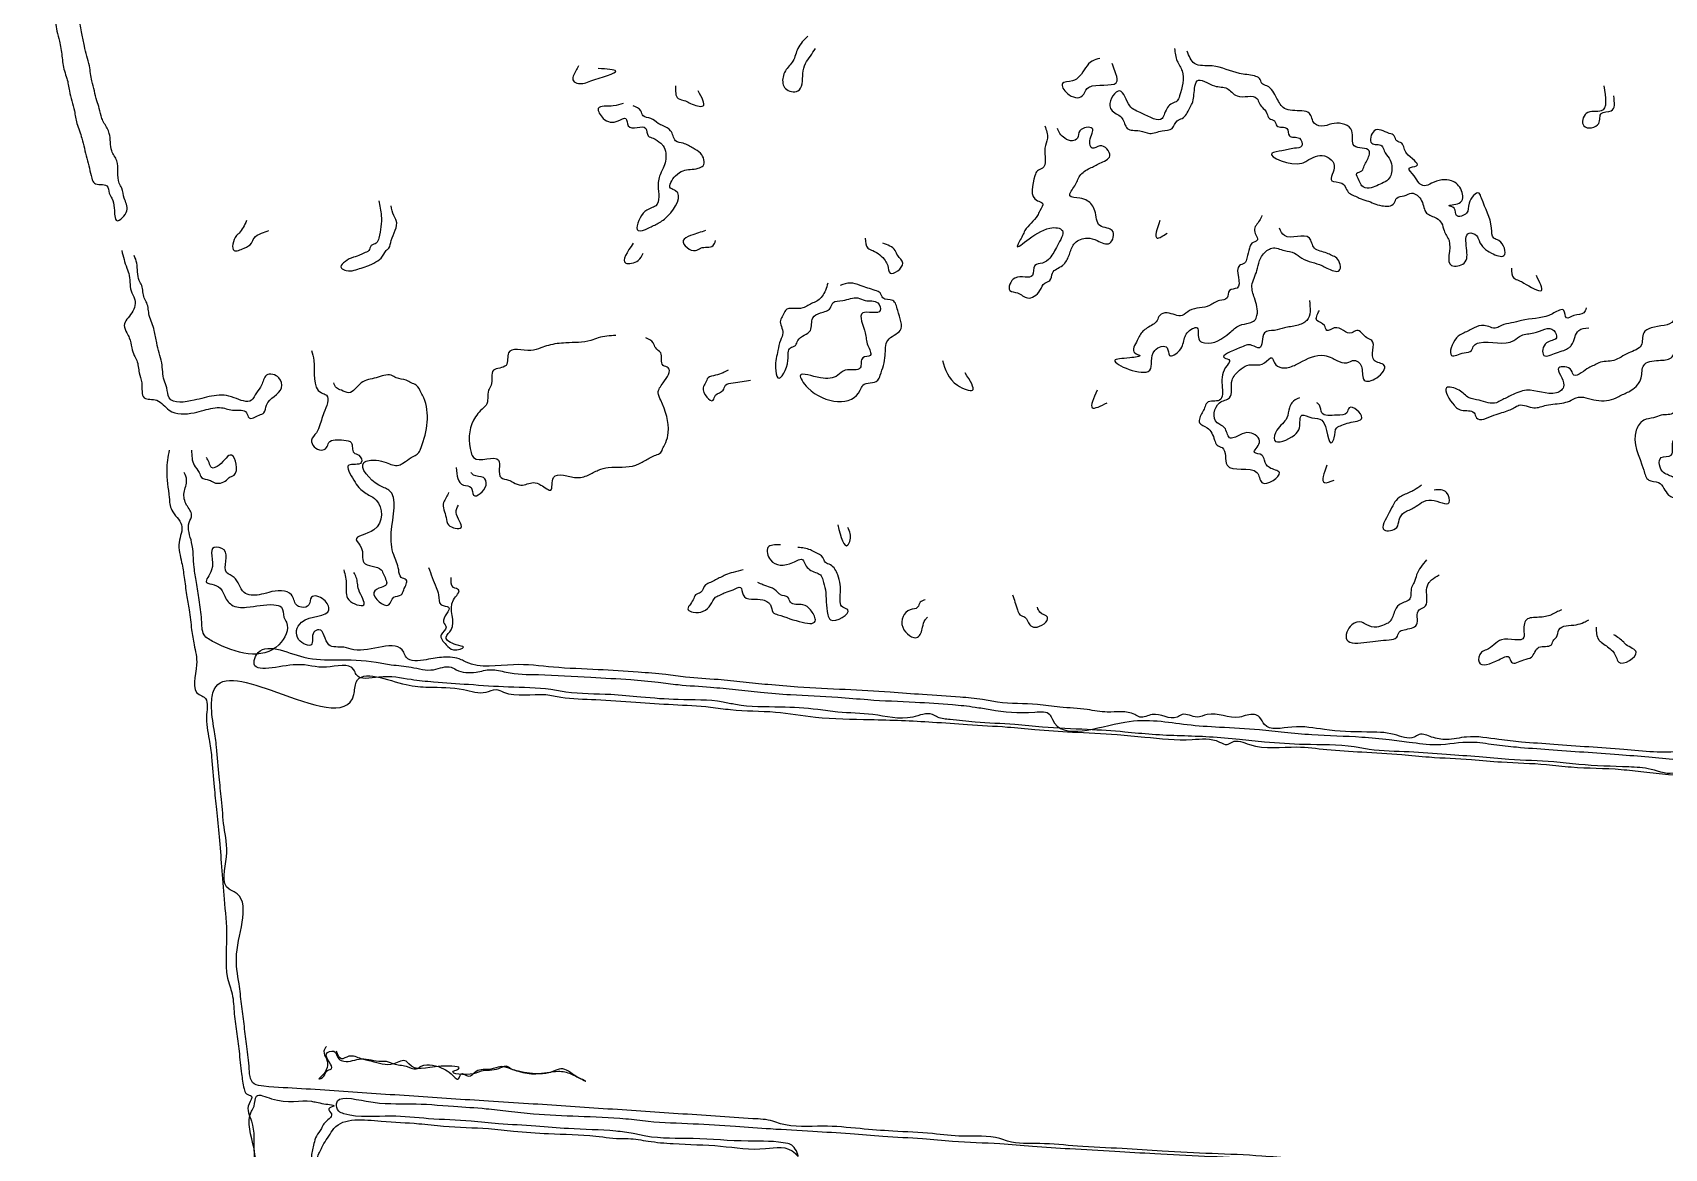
# Model space of a CAD drawing. Header units: metres. Extents: x 0 to 100, y 0 to 141.
# Drawn here: x 64.78 to 81.13, y 49.88 to 61.06 of the extents above; entities that cross this region are included whole.
import ezdxf

# ---------------------------------------------------------------- set-up
doc = ezdxf.new("R2010")
doc.units = ezdxf.units.M

msp = doc.modelspace()

# ---------------------------------------------------------------- linework, layer by layer
for points in [[(65.075, 65.8), (65.1, 65.55), (65.125, 65.5), (65.1, 65.3), (65.075, 65.175), (65.05, 64.925), (65.025, 64.7), (65, 64.35), (64.975, 63.975), (64.95, 63.7), (64.85, 63.675), (64.825, 63.6), (64.85, 62.575), (64.875, 62.2), (64.9, 62), (64.925, 61.8), (64.95, 61.55), (64.975, 61.425), (65, 61.25), (65.025, 61.075), (65.05, 60.975), (65.075, 60.825), (65.1, 60.675), (65.125, 60.6), (65.15, 60.475), (65.175, 60.375), (65.2, 60.275), (65.225, 60.15), (65.25, 60.075), (65.275, 60), (65.3, 59.9), (65.325, 59.8), (65.35, 59.7), (65.375, 59.6), (65.4, 59.55), (65.525, 59.525), (65.55, 59.45), (65.575, 59.4), (65.6, 59.3), (65.625, 59.175), (65.725, 59.275), (65.7, 59.4), (65.675, 59.5), (65.65, 59.55), (65.625, 59.775), (65.575, 59.875), (65.55, 60.05), (65.5, 60.15), (65.475, 60.2), (65.45, 60.3), (65.425, 60.375), (65.4, 60.475), (65.375, 60.575), (65.35, 60.725), (65.325, 60.825), (65.3, 60.925), (65.275, 61.05), (65.25, 61.2), (65.225, 61.35), (65.2, 61.525), (65.175, 61.675), (65.15, 61.875), (65.125, 62.075), (65.1, 62.325), (65.075, 62.6), (65.05, 63.85), (65.075, 64.225), (65.1, 64.575), (65.125, 64.8), (65.15, 65), (65.225, 65.025), (65.275, 64.95), (65.325, 64.875), (65.45, 64.85), (65.425, 64.975), (65.4, 65.025), (65.375, 65.075), (65.35, 65.125), (65.375, 65.4), (65.4, 65.525), (65.35, 65.725)], [(72.55, 61.025), (72.45, 60.9), (72.4, 60.775), (72.325, 60.675), (72.3, 60.55), (72.325, 60.5), (72.45, 60.475), (72.5, 60.65), (72.525, 60.75), (72.575, 60.825), (72.625, 60.9)], [(76.225, 60.9), (76.25, 60.775), (76.3, 60.675), (76.275, 60.425), (76.25, 60.375), (76.2, 60.35), (76.125, 60.25), (76.1, 60.2), (75.9, 60.25), (75.775, 60.325), (75.675, 60.475), (75.575, 60.325), (75.6, 60.275), (75.7, 60.2), (75.75, 60.1), (75.875, 60.075), (75.975, 60.05), (76.1, 60.075), (76.2, 60.1), (76.25, 60.175), (76.3, 60.2), (76.375, 60.3), (76.4, 60.35), (76.425, 60.5), (76.45, 60.575), (76.625, 60.525), (76.75, 60.5), (76.85, 60.425), (77.05, 60.4), (77.075, 60.35), (77.15, 60.25), (77.175, 60.2), (77.225, 60.175), (77.25, 60.125), (77.35, 60.1), (77.375, 60.025), (77.475, 60), (77.5, 59.925), (77.425, 59.9), (77.3, 59.875), (77.2, 59.85), (77.5, 59.75), (77.55, 59.775), (77.725, 59.825), (77.775, 59.8), (77.825, 59.725), (77.8, 59.575), (77.9, 59.55), (77.975, 59.45), (78.025, 59.425), (78.075, 59.4), (78.15, 59.375), (78.3, 59.325), (78.425, 59.35), (78.45, 59.4), (78.525, 59.425), (78.6, 59.45), (78.7, 59.375), (78.75, 59.25), (78.85, 59.2), (78.9, 59.15), (78.925, 59.075), (78.95, 59.025), (78.975, 58.975), (79, 58.725), (79.125, 58.75), (79.15, 58.9), (79.175, 59.05), (79.25, 59.025), (79.275, 58.975), (79.325, 58.9), (79.4, 58.85), (79.525, 58.825), (79.475, 58.975), (79.425, 59), (79.4, 59.1), (79.3, 59.4), (79.275, 59.45), (79.175, 59.35), (79.15, 59.25), (79.05, 59.225), (79.025, 59.3), (78.975, 59.325), (79.075, 59.35), (79.1, 59.475), (79, 59.575), (78.8, 59.55), (78.725, 59.525), (78.675, 59.55), (78.625, 59.625), (78.575, 59.7), (78.65, 59.725), (78.55, 59.85), (78.525, 59.9), (78.5, 59.95), (78.45, 59.975), (78.425, 60.025), (78.375, 60.05), (78.225, 60.075), (78.2, 59.95), (78.3, 59.925), (78.325, 59.875), (78.375, 59.8), (78.4, 59.725), (78.375, 59.6), (78.25, 59.525), (78.175, 59.5), (78.1, 59.525), (78.075, 59.575), (78.05, 59.65), (78.1, 59.675), (78.125, 59.725), (78.15, 59.775), (78.175, 59.875), (78.025, 59.925), (78, 60.075), (77.825, 60.15), (77.725, 60.125), (77.625, 60.15), (77.575, 60.25), (77.5, 60.275), (77.325, 60.3), (77.25, 60.4), (77.15, 60.525), (77.1, 60.55), (77.075, 60.6), (77.025, 60.625), (76.875, 60.65), (76.6, 60.725), (76.425, 60.75), (76.35, 60.875)], [(70.25, 60.725), (70.225, 60.675), (70.2, 60.575), (70.25, 60.55), (70.375, 60.575), (70.625, 60.675), (70.45, 60.7)], [(75.475, 60.8), (75.4, 60.775), (75.275, 60.625), (75.2, 60.575), (75.1, 60.55), (75.15, 60.45), (75.3, 60.425), (75.35, 60.5), (75.4, 60.525), (75.65, 60.575), (75.625, 60.675), (75.6, 60.75)], [(71.225, 60.525), (71.25, 60.4), (71.325, 60.375), (71.375, 60.35), (71.5, 60.325), (71.45, 60.475)], [(80.525, 60.525), (80.5, 60.275), (80.35, 60.25), (80.325, 60.125), (80.475, 60.15), (80.5, 60.25), (80.6, 60.275), (80.625, 60.425)], [(70.7, 60.35), (70.6, 60.325), (70.45, 60.3), (70.5, 60.2), (70.65, 60.175), (70.725, 60.2), (70.75, 60.125), (70.925, 60.1), (70.95, 60.025), (71, 60), (71.075, 59.95), (71.1, 59.925), (71.125, 59.85), (71.1, 59.7), (71.075, 59.65), (71.05, 59.525), (71.025, 59.325), (70.975, 59.3), (70.9, 59.25), (70.85, 59.075), (70.95, 59.1), (71.05, 59.15), (71.15, 59.225), (71.225, 59.475), (71.175, 59.5), (71.225, 59.625), (71.3, 59.675), (71.45, 59.7), (71.5, 59.725), (71.475, 59.85), (71.4, 59.9), (71.3, 59.95), (71.225, 59.975), (71.2, 60.025), (71.175, 60.075), (71.1, 60.125), (71.05, 60.15), (70.975, 60.2), (70.9, 60.225), (70.875, 60.275), (70.8, 60.325)], [(74.925, 60.125), (74.95, 60), (74.925, 59.9), (74.9, 59.7), (74.85, 59.675), (74.825, 59.625), (74.85, 59.375), (74.9, 59.35), (74.875, 59.275), (74.85, 59.225), (74.725, 59.075), (74.7, 59.025), (74.65, 58.925), (74.975, 59.1), (75.1, 59.075), (75.05, 58.925), (74.975, 58.8), (74.9, 58.75), (74.825, 58.725), (74.8, 58.625), (74.625, 58.6), (74.575, 58.475), (74.65, 58.45), (74.75, 58.4), (74.875, 58.475), (74.925, 58.55), (74.975, 58.575), (75, 58.65), (75.1, 58.725), (75.125, 58.75), (75.175, 58.85), (75.225, 58.95), (75.35, 59), (75.45, 58.975), (75.575, 58.95), (75.6, 59.075), (75.55, 59.1), (75.475, 59.125), (75.425, 59.275), (75.35, 59.375), (75.275, 59.4), (75.175, 59.425), (75.225, 59.525), (75.25, 59.575), (75.275, 59.625), (75.375, 59.7), (75.425, 59.725), (75.475, 59.75), (75.575, 59.825), (75.475, 59.925), (75.4, 59.9), (75.375, 59.975), (75.4, 60.1), (75.275, 60.075), (75.25, 60), (75.2, 59.975), (75.125, 60), (75.075, 60.05), (75.05, 60.1)], [(68.25, 59.375), (68.275, 59.225), (68.25, 59), (68.225, 58.95), (68.175, 58.925), (68.15, 58.875), (68.1, 58.85), (68.05, 58.825), (67.975, 58.8), (67.875, 58.7), (67.925, 58.675), (68.075, 58.7), (68.15, 58.725), (68.2, 58.75), (68.275, 58.8), (68.325, 58.875), (68.35, 58.9), (68.375, 58.975), (68.425, 59.175), (68.4, 59.225), (68.375, 59.325)], [(77.1, 59.225), (77.075, 59.175), (77.025, 59.075), (77.05, 58.975), (77, 58.95), (76.975, 58.9), (76.95, 58.8), (76.925, 58.75), (76.875, 58.725), (76.85, 58.5), (76.775, 58.475), (76.75, 58.4), (76.675, 58.375), (76.575, 58.325), (76.475, 58.3), (76.375, 58.275), (76.3, 58.225), (76.15, 58.25), (76.075, 58.225), (76.05, 58.175), (75.95, 58.1), (75.875, 58.025), (75.85, 57.975), (75.825, 57.85), (75.875, 57.825), (75.775, 57.8), (75.625, 57.775), (75.975, 57.675), (76.025, 57.875), (76.15, 57.9), (76.175, 57.825), (76.275, 57.875), (76.325, 58), (76.35, 58.05), (76.45, 58.1), (76.475, 57.975), (76.525, 57.95), (76.775, 58.05), (76.875, 58.125), (76.975, 58.15), (77.025, 58.175), (77.05, 58.225), (77.025, 58.4), (77, 58.525), (77.05, 58.675), (77.075, 58.775), (77.15, 58.875), (77.2, 58.9), (77.325, 58.875), (77.425, 58.85), (77.5, 58.8), (77.7, 58.725), (77.75, 58.7), (77.875, 58.675), (77.85, 58.8), (77.8, 58.825), (77.75, 58.85), (77.625, 58.9), (77.575, 59), (77.325, 59.025), (77.275, 59.1)], [(66.925, 59.175), (66.85, 59.05), (66.825, 59.025), (66.8, 58.875), (66.9, 58.9), (66.975, 58.95), (67, 59), (67.075, 59.05), (67.15, 59.075)], [(71.525, 59.075), (71.375, 59.025), (71.3, 58.975), (71.425, 58.875), (71.475, 58.9), (71.6, 58.925), (71.625, 58.975)], [(76.075, 59.175), (76.05, 59), (76.15, 59.05)], [(65.675, 58.875), (65.725, 58.7), (65.75, 58.625), (65.775, 58.45), (65.8, 58.4), (65.775, 58.25), (65.7, 58.125), (65.725, 58.05), (65.75, 58), (65.775, 57.9), (65.8, 57.825), (65.825, 57.775), (65.85, 57.65), (65.875, 57.55), (65.9, 57.4), (66.025, 57.375), (66.15, 57.275), (66.4, 57.25), (66.5, 57.275), (66.675, 57.3), (66.8, 57.275), (66.925, 57.25), (66.95, 57.2), (67.05, 57.225), (67.1, 57.25), (67.125, 57.325), (67.275, 57.5), (67.25, 57.6), (67.125, 57.625), (67.075, 57.525), (67.025, 57.45), (66.975, 57.375), (66.8, 57.4), (66.7, 57.425), (66.5, 57.4), (66.4, 57.375), (66.15, 57.4), (66.125, 57.5), (66.1, 57.575), (66.075, 57.75), (66.05, 57.85), (66.025, 57.95), (66, 58.075), (65.975, 58.15), (65.95, 58.225), (65.925, 58.35), (65.9, 58.4), (65.875, 58.525), (65.85, 58.575), (65.825, 58.75), (65.8, 58.825)], [(70.8, 58.95), (70.725, 58.75), (70.85, 58.775), (70.9, 58.85)], [(73.125, 59), (73.15, 58.9), (73.2, 58.875), (73.325, 58.775), (73.35, 58.725), (73.375, 58.65), (73.5, 58.75), (73.45, 58.825), (73.425, 58.875), (73.3, 58.95)], [(79.6, 58.7), (79.625, 58.6), (79.675, 58.575), (79.725, 58.55), (79.9, 58.475), (79.85, 58.625)], [(72.75, 58.55), (72.725, 58.475), (72.65, 58.375), (72.6, 58.35), (72.55, 58.325), (72.5, 58.3), (72.325, 58.275), (72.3, 58.225), (72.275, 58.175), (72.3, 58.05), (72.275, 57.975), (72.25, 57.875), (72.225, 57.7), (72.25, 57.6), (72.35, 57.775), (72.375, 57.9), (72.425, 57.925), (72.45, 57.975), (72.575, 58.075), (72.6, 58.2), (72.675, 58.25), (72.775, 58.3), (72.8, 58.35), (72.9, 58.375), (73.05, 58.4), (73.125, 58.375), (73.25, 58.35), (73.275, 58.275), (73.1, 58.25), (73.125, 58.05), (73.15, 57.925), (73.175, 57.825), (73.1, 57.8), (73.075, 57.7), (72.925, 57.675), (72.85, 57.625), (72.675, 57.6), (72.475, 57.625), (72.55, 57.5), (73.075, 57.475), (73.1, 57.525), (73.25, 57.575), (73.275, 57.625), (73.325, 57.825), (73.35, 57.975), (73.475, 58.075), (73.45, 58.275), (73.4, 58.375), (73.3, 58.4), (73.275, 58.45), (73.225, 58.475), (73.15, 58.5), (73.075, 58.525), (72.975, 58.55), (72.875, 58.525)], [(77.575, 58.375), (77.55, 58.175), (77.45, 58.125), (77.325, 58.1), (77.225, 58.075), (77.125, 58.05), (77.075, 57.9), (77, 57.925), (76.875, 57.9), (76.725, 57.8), (76.775, 57.775), (76.75, 57.725), (76.7, 57.525), (76.675, 57.375), (76.55, 57.35), (76.525, 57.3), (76.5, 57.25), (76.475, 57.15), (76.55, 57.1), (76.625, 56.975), (76.65, 56.925), (76.7, 56.9), (76.75, 56.725), (77.05, 56.65), (77.075, 56.6), (77.1, 56.55), (77.275, 56.65), (77.175, 56.7), (77.125, 56.775), (77.1, 56.825), (77.025, 56.85), (77.075, 56.95), (76.975, 57.05), (76.875, 57.025), (76.775, 57), (76.725, 57.1), (76.65, 57.15), (76.675, 57.35), (76.775, 57.4), (76.8, 57.575), (76.875, 57.675), (76.95, 57.725), (77.125, 57.75), (77.2, 57.8), (77.225, 57.75), (77.3, 57.7), (77.425, 57.725), (77.475, 57.75), (77.725, 57.825), (77.8, 57.8), (77.85, 57.775), (77.95, 57.75), (78.025, 57.775), (78.075, 57.75), (78.1, 57.7), (78.125, 57.575), (78.25, 57.6), (78.325, 57.725), (78.225, 57.775), (78.2, 57.975), (78.15, 58), (78.05, 58.075), (78, 58.05), (77.825, 58.1), (77.75, 58.075), (77.725, 58.125), (77.65, 58.175), (77.675, 58.275)], [(81.25, 58.25), (81.225, 58.175), (81, 58.1), (80.925, 58.05), (80.9, 57.925), (80.775, 57.85), (80.625, 57.775), (80.475, 57.75), (80.425, 57.725), (80.375, 57.7), (80.3, 57.65), (80.225, 57.625), (80.2, 57.675), (80.075, 57.7), (80.125, 57.525), (80.1, 57.475), (80.05, 57.45), (79.75, 57.475), (79.6, 57.425), (79.55, 57.4), (79.5, 57.375), (79.45, 57.35), (79.275, 57.375), (79.175, 57.4), (79.075, 57.475), (78.95, 57.5), (79.025, 57.325), (79.05, 57.3), (79.1, 57.275), (79.225, 57.25), (79.25, 57.2), (79.425, 57.225), (79.575, 57.275), (79.625, 57.3), (79.675, 57.325), (79.825, 57.3), (79.95, 57.325), (80.125, 57.35), (80.2, 57.375), (80.25, 57.4), (80.45, 57.375), (80.65, 57.4), (80.7, 57.425), (80.8, 57.475), (80.9, 57.6), (80.925, 57.725), (81.075, 57.775), (81.2, 57.8), (81.25, 57.9), (81.325, 58.05), (81.35, 58.1)], [(80.35, 58.3), (80.325, 58.25), (80.225, 58.225), (80.15, 58.2), (80.125, 58.275), (80.025, 58.25), (79.975, 58.225), (79.7, 58.175), (79.6, 58.15), (79.5, 58.125), (79.45, 58.1), (79.325, 58.125), (79.225, 58.1), (79.175, 58.075), (79.125, 58.05), (79.05, 58), (79, 57.825), (79.125, 57.85), (79.2, 57.875), (79.225, 57.925), (79.275, 57.95), (79.625, 57.975), (79.7, 58.025), (79.825, 58.05), (80.025, 58.075), (80.05, 58), (79.95, 57.95), (79.925, 57.825), (80.05, 57.85), (80.125, 57.875), (80.175, 57.9), (80.2, 57.925), (80.275, 58.075), (80.375, 58.1)], [(70.625, 58.025), (70.45, 58), (70.375, 57.975), (70.125, 57.95), (69.95, 57.925), (69.875, 57.9), (69.775, 57.875), (69.55, 57.85), (69.525, 57.725), (69.4, 57.675), (69.375, 57.525), (69.35, 57.475), (69.325, 57.325), (69.3, 57.3), (69.2, 57.175), (69.175, 56.85), (69.2, 56.8), (69.45, 56.775), (69.475, 56.6), (69.55, 56.575), (69.6, 56.55), (69.675, 56.525), (69.8, 56.55), (69.875, 56.525), (69.975, 56.475), (70, 56.6), (70.1, 56.625), (70.225, 56.6), (70.35, 56.625), (70.4, 56.65), (70.45, 56.675), (70.55, 56.7), (70.825, 56.725), (70.925, 56.775), (71.025, 56.825), (71.075, 56.85), (71.1, 56.9), (71.125, 56.95), (71.15, 57.05), (71.075, 57.375), (71.05, 57.45), (71.1, 57.55), (71.15, 57.7), (71.1, 57.725), (71.075, 57.85), (71.025, 57.9), (71, 57.95), (70.925, 58)], [(81.5, 57.95), (81.45, 57.875), (81.4, 57.8), (81.375, 57.525), (81.3, 57.5), (81.275, 57.45), (81.25, 57.325), (81.225, 57.25), (81.1, 57.225), (81.025, 57.2), (80.925, 57.175), (80.85, 57.075), (80.925, 56.675), (80.975, 56.575), (81.075, 56.55), (81.175, 56.425), (81.225, 56.4), (81.325, 56.375), (81.375, 56.3), (81.4, 56.15), (81.3, 56.125), (81.275, 56.075), (81.25, 55.9), (81.325, 55.65), (81.35, 55.475), (81.4, 55.45), (81.425, 55.35), (81.525, 55.275), (81.625, 55.225), (81.75, 55.2), (81.775, 55.375), (81.85, 55.35), (82.025, 55.325), (82.225, 55.3), (82.35, 55.075), (82.375, 54.975), (82.275, 54.75), (82.4, 54.775), (82.425, 54.825), (82.55, 54.875), (82.575, 55.15), (82.65, 55.2), (82.7, 55.225), (82.75, 55.25), (82.775, 55.375), (82.8, 55.4), (82.825, 55.475), (82.9, 55.575), (82.925, 55.625), (82.975, 55.775), (82.825, 55.725), (82.725, 55.65), (82.65, 55.625), (82.625, 55.8), (82.6, 55.85), (82.575, 56.025), (82.5, 56.05), (82.475, 56.15), (82.375, 56.2), (82.325, 56.275), (82.225, 56.35), (82.15, 56.375), (81.925, 56.35), (81.875, 56.325), (81.825, 56.3), (81.75, 56.275), (81.675, 56.25), (81.55, 56.225), (81.525, 56.325), (81.5, 56.4), (81.55, 56.55), (81.35, 56.575), (81.225, 56.6), (81.175, 56.625), (81.125, 56.65), (81.1, 56.8), (81.2, 56.825), (81.225, 56.975), (81.3, 57.025), (81.325, 57.175), (81.375, 57.2), (81.45, 57.225), (81.5, 57.275), (81.575, 57.325), (81.55, 57.475), (81.575, 57.675), (81.6, 57.775), (81.675, 57.9), (81.6, 57.925)], [(67.575, 57.875), (67.6, 57.775), (67.675, 57.45), (67.725, 57.425), (67.7, 57.25), (67.675, 57.175), (67.65, 57.1), (67.625, 57.05), (67.575, 56.975), (67.675, 56.875), (67.725, 56.9), (67.75, 56.95), (67.9, 56.975), (67.975, 56.95), (68, 56.85), (68.05, 56.825), (68.075, 56.75), (67.95, 56.725), (68, 56.575), (68.05, 56.5), (68.15, 56.425), (68.225, 56.375), (68.2, 56.075), (68.025, 55.975), (68.075, 55.9), (68.1, 55.75), (68.275, 55.675), (68.3, 55.625), (68.325, 55.525), (68.275, 55.5), (68.2, 55.45), (68.35, 55.325), (68.4, 55.4), (68.475, 55.425), (68.5, 55.475), (68.525, 55.575), (68.475, 55.6), (68.45, 55.675), (68.4, 55.825), (68.375, 56.05), (68.35, 56.475), (68.25, 56.525), (68.1, 56.75), (68.225, 56.775), (68.325, 56.75), (68.45, 56.725), (68.5, 56.75), (68.575, 56.8), (68.65, 56.85), (68.675, 56.9), (68.7, 57.4), (68.675, 57.45), (68.625, 57.525), (68.575, 57.55), (68.525, 57.575), (68.425, 57.6), (68.375, 57.625), (68.225, 57.6), (68.075, 57.55), (67.95, 57.45), (67.875, 57.475), (67.825, 57.5), (67.8, 57.55)], [(73.9, 57.775), (74.05, 57.525), (74.2, 57.475), (74.125, 57.65)], [(71.75, 57.675), (71.7, 57.65), (71.625, 57.625), (71.55, 57.6), (71.525, 57.55), (71.5, 57.5), (71.6, 57.375), (71.625, 57.425), (71.7, 57.475), (71.725, 57.525), (71.8, 57.55), (71.975, 57.575)], [(75.45, 57.475), (75.4, 57.3), (75.55, 57.35)], [(77.475, 57.4), (77.4, 57.35), (77.375, 57.3), (77.35, 57.2), (77.25, 57.075), (77.225, 56.975), (77.425, 57.025), (77.475, 57.1), (77.5, 57.225), (77.6, 57.2), (77.7, 57.175), (77.8, 56.95), (77.825, 57), (77.85, 57.1), (77.9, 57.125), (77.975, 57.15), (78.1, 57.2), (77.975, 57.3), (77.95, 57.25), (77.85, 57.225), (77.7, 57.25), (77.675, 57.325), (77.65, 57.35)], [(66.15, 56.875), (66.125, 56.675), (66.15, 56.4), (66.175, 56.275), (66.275, 56.125), (66.25, 55.95), (66.275, 55.75), (66.3, 55.6), (66.325, 55.425), (66.35, 55.275), (66.375, 55.075), (66.4, 54.925), (66.425, 54.725), (66.45, 54.425), (66.5, 54.4), (66.525, 54.225), (66.55, 53.975), (66.575, 53.8), (66.6, 53.5), (66.625, 53.275), (66.65, 53), (66.675, 52.7), (66.7, 52.375), (66.725, 52), (66.75, 51.525), (66.775, 51.45), (66.8, 51.25), (66.825, 51.05), (66.85, 50.85), (66.875, 50.625), (66.9, 50.475), (66.925, 50.425), (66.975, 50.4), (66.95, 50.325), (66.975, 50.15), (67, 49.825), (67.025, 49.6), (67.05, 49.175), (67.075, 48.825), (67.1, 48.325), (67.125, 47.675), (67.15, 47.075), (67.125, 47.025), (67.15, 46.975), (67.175, 46.45), (67.2, 46.1), (67.225, 45.775), (67.25, 45.35), (67.275, 44.925), (67.3, 44.4), (67.325, 44.05), (67.35, 43.75), (67.4, 43.35), (67.425, 43.3), (67.4, 43.425), (67.375, 43.475), (67.35, 43.8), (67.325, 44.125), (67.3, 44.45), (67.275, 44.975), (67.25, 45.4), (67.225, 45.825), (67.2, 46.225), (67.175, 46.575), (67.15, 47.125), (67.125, 47.725), (67.1, 48.375), (67.075, 48.875), (67.05, 49.225), (67.025, 49.65), (67, 49.875), (66.975, 50.25), (67, 50.3), (67.025, 50.4), (67.175, 50.375), (67.575, 50.35), (67.7, 50.325), (67.8, 50.3), (67.75, 50.275), (67.775, 50.225), (67.7, 50.125), (67.675, 50.075), (67.625, 50), (67.6, 49.925), (67.575, 49.8), (67.55, 49.25), (67.525, 48.625), (67.5, 47.875), (67.475, 47.55), (67.45, 47.425), (67.475, 47), (67.45, 46.2), (67.425, 45.625), (67.4, 45.225), (67.375, 44.4), (67.4, 44.175), (67.425, 44.125), (67.45, 44.35), (67.425, 44.525), (67.5, 44.55), (67.575, 44.5), (67.7, 44.425), (67.725, 44.375), (67.775, 44.35), (67.925, 44.225), (67.95, 44.175), (67.975, 44.125), (68, 44), (68.025, 43.925), (68, 43.875), (67.975, 43.85), (68, 43.75), (67.975, 43.675), (67.95, 43.625), (67.85, 43.6), (67.8, 43.5), (67.725, 43.45), (67.675, 43.425), (67.65, 43.375), (67.675, 43.35), (67.7, 43.4), (67.75, 43.425), (67.85, 43.475), (67.925, 43.525), (67.975, 43.55), (68, 43.6), (68.05, 43.625), (68.025, 43.725), (68.05, 43.875), (68.025, 43.975), (68, 44.125), (67.975, 44.25), (67.925, 44.3), (67.9, 44.35), (67.85, 44.425), (67.775, 44.475), (67.675, 44.45), (67.575, 44.525), (67.5, 44.55), (67.475, 44.625), (67.45, 45.5), (67.475, 46.125), (67.5, 46.925), (67.525, 47.425), (67.55, 47.775), (67.575, 48.525), (67.6, 49.15), (67.625, 49.7), (67.65, 49.825), (67.675, 49.875), (67.7, 49.925), (67.75, 50), (67.8, 50.075), (68.275, 50.15), (68.65, 50.125), (68.9, 50.1), (69.35, 50.075), (69.6, 50.05), (69.95, 50.025), (70.425, 50), (70.7, 49.975), (70.75, 49.975), (70.95, 49.95), (71.2, 49.925), (71.675, 49.9), (72.125, 49.875), (72.425, 49.825), (72.45, 49.8), (72.4, 49.9), (72.35, 49.925), (71.95, 49.95), (71.4, 49.975), (70.925, 50), (70.8, 50.025), (70.625, 50.05), (70.15, 50.075), (69.825, 50.1), (69.45, 50.125), (69.175, 50.15), (68.75, 50.175), (68.375, 50.2), (67.9, 50.225), (67.85, 50.25), (67.825, 50.325), (68.125, 50.35), (68.575, 50.325), (69, 50.3), (69.325, 50.275), (69.55, 50.25), (69.8, 50.225), (70.25, 50.2), (70.725, 50.175), (70.95, 50.15), (71.4, 50.125), (71.825, 50.1), (72.175, 50.075), (72.6, 50.05), (72.975, 50.025), (73.3, 50), (73.7, 49.975), (74, 49.95), (74.475, 49.925), (74.8, 49.9), (75.175, 49.875), (75.625, 49.85), (76.025, 49.825), (76.525, 49.8), (77.025, 49.775), (77.3, 49.75), (77.675, 49.725), (78.1, 49.7), (78.4, 49.675), (78.75, 49.65), (79.05, 49.625), (79.45, 49.6), (79.775, 49.575), (80.2, 49.55), (80.6, 49.525), (80.875, 49.5), (81.225, 49.475), (81.6, 49.45), (81.975, 49.425), (82.475, 49.4), (82.725, 49.375), (83.075, 49.35), (83.375, 49.325), (83.75, 49.3), (84.2, 49.275), (84.75, 49.25), (85.1, 49.225), (85.625, 49.2), (85.875, 49.175), (86.25, 49.15), (86.575, 49.125), (86.875, 49.1), (87.25, 49.075), (87.375, 49.05), (87.425, 49.075), (87.725, 49.05), (88.1, 49.025), (88.525, 49), (88.875, 48.975), (89.25, 48.95), (89.575, 48.925), (89.85, 48.9), (90.35, 48.875), (90.65, 48.85), (91.175, 48.825), (91.325, 48.8), (91.85, 48.775), (92.2, 48.75), (92.675, 48.725), (92.85, 48.7), (93.175, 48.675), (93.525, 48.65), (94.1, 48.625), (94.2, 48.6), (94.275, 48.625), (94.7, 48.6), (94.95, 48.575), (95.475, 48.55), (95.85, 48.525), (96.2, 48.5), (96.55, 48.475), (97.075, 48.45), (97.325, 48.425), (97.675, 48.4), (98.025, 48.375), (98.35, 48.35), (98.825, 48.325), (99.325, 48.3), (99.55, 48.275), (99.975, 48.25), (99.625, 48.3), (99.4, 48.325), (98.9, 48.35), (98.425, 48.375), (98.1, 48.4), (97.75, 48.425), (97.4, 48.45), (97.15, 48.475), (96.625, 48.5), (96.275, 48.525), (95.925, 48.55), (95.55, 48.575), (95.025, 48.6), (94.775, 48.625), (94.35, 48.65), (93.6, 48.675), (93.25, 48.7), (92.925, 48.725), (92.75, 48.75), (92.275, 48.775), (92.05, 48.8), (91.4, 48.825), (91.25, 48.85), (90.725, 48.875), (90.425, 48.9), (89.925, 48.925), (89.65, 48.95), (89.325, 48.975), (88.95, 49), (88.625, 49.025), (88.175, 49.05), (87.8, 49.075), (87.5, 49.1), (86.95, 49.125), (86.65, 49.15), (86.325, 49.175), (86.05, 49.2), (85.7, 49.225), (85.175, 49.25), (84.825, 49.275), (84.45, 49.3), (84.35, 49.325), (84.275, 49.3), (84.075, 49.325), (84, 49.35), (83.825, 49.325), (83.45, 49.35), (83.175, 49.375), (82.8, 49.4), (82.55, 49.425), (82.05, 49.45), (81.675, 49.475), (81.3, 49.5), (80.95, 49.525), (80.675, 49.55), (80.275, 49.575), (79.85, 49.6), (79.525, 49.625), (79.125, 49.65), (78.825, 49.675), (78.475, 49.7), (78.175, 49.725), (77.75, 49.75), (77.4, 49.775), (77.1, 49.8), (76.6, 49.825), (76.1, 49.85), (75.7, 49.875), (75.25, 49.9), (74.875, 49.925), (74.55, 49.95), (74.475, 49.975), (74.1, 50), (73.8, 50.025), (73.4, 50.05), (73.075, 50.075), (72.7, 50.1), (72.275, 50.125), (72.2, 50.15), (72, 50.175), (71.625, 50.2), (71.25, 50.225), (70.875, 50.25), (70.5, 50.275), (70.125, 50.3), (69.75, 50.325), (69.35, 50.35), (68.975, 50.375), (68.6, 50.4), (68.225, 50.425), (67.85, 50.45), (67.475, 50.475), (67.1, 50.5), (67, 50.525), (66.95, 50.7), (66.925, 50.925), (66.9, 51.125), (66.875, 51.325), (66.85, 51.525), (66.825, 51.825), (66.8, 52.45), (66.75, 52.475), (66.725, 52.8), (66.7, 53.1), (66.675, 53.375), (66.65, 53.6), (66.625, 53.9), (66.6, 54.075), (66.575, 54.325), (66.6, 54.475), (67.225, 54.45), (68, 54.425), (68.025, 54.55), (68.525, 54.525), (68.75, 54.5), (69.1, 54.475), (69.325, 54.45), (69.425, 54.475), (69.5, 54.45), (69.925, 54.425), (70.075, 54.4), (70.425, 54.375), (70.825, 54.35), (71.2, 54.325), (71.575, 54.3), (71.775, 54.275), (72.225, 54.25), (72.625, 54.2), (73.175, 54.175), (73.8, 54.15), (74.15, 54.125), (74.55, 54.1), (74.825, 54.075), (75.2, 54.05), (75.65, 54.025), (75.925, 54), (76.4, 53.975), (76.675, 53.95), (76.75, 53.925), (76.8, 53.95), (76.975, 53.925), (77.45, 53.9), (77.75, 53.875), (78.1, 53.85), (78.5, 53.825), (78.775, 53.8), (79.2, 53.775), (79.5, 53.75), (79.95, 53.725), (80.2, 53.7), (80.7, 53.675), (80.925, 53.65), (81.175, 53.625), (81.6, 53.6), (81.925, 53.575), (82.35, 53.55), (82.65, 53.525), (83.025, 53.5), (83.2, 53.475), (83.725, 53.45), (84.1, 53.425), (84.25, 53.4), (84.175, 53.45), (83.8, 53.475), (83.375, 53.5), (83.1, 53.525), (82.725, 53.55), (82.425, 53.575), (82.075, 53.6), (81.775, 53.625), (81.4, 53.65), (81.3, 53.675), (81.25, 53.65), (81, 53.675), (80.775, 53.7), (80.275, 53.725), (80.025, 53.75), (79.575, 53.775), (79.275, 53.8), (78.95, 53.825), (78.575, 53.85), (78.175, 53.875), (78.025, 53.9), (77.525, 53.925), (77.125, 53.95), (76.875, 53.975), (76.575, 54), (76, 54.025), (75.725, 54.05), (75.35, 54.075), (74.9, 54.1), (74.625, 54.125), (74.225, 54.15), (73.975, 54.175), (73.85, 54.2), (73.8, 54.225), (73.6, 54.2), (73.2, 54.225), (72.85, 54.25), (72.65, 54.275), (72.275, 54.3), (71.825, 54.325), (71.7, 54.35), (71.25, 54.375), (70.875, 54.4), (70.575, 54.425), (70.125, 54.45), (69.975, 54.475), (69.55, 54.5), (69.15, 54.525), (68.8, 54.55), (68.575, 54.575), (68.25, 54.6), (68.025, 54.625), (68, 54.675), (67.725, 54.7), (67.425, 54.725), (67, 54.75), (67.025, 54.825), (67.5, 54.8), (67.825, 54.775), (68.225, 54.75), (68.375, 54.725), (68.575, 54.7), (68.8, 54.675), (68.975, 54.7), (69.025, 54.675), (69.225, 54.65), (69.375, 54.675), (69.525, 54.65), (69.85, 54.625), (70.375, 54.6), (70.775, 54.575), (71.05, 54.55), (71.25, 54.525), (71.575, 54.5), (71.825, 54.475), (72.075, 54.45), (72.375, 54.425), (72.85, 54.4), (73.15, 54.375), (73.625, 54.35), (74, 54.325), (74.225, 54.3), (74.375, 54.275), (74.825, 54.25), (74.975, 54.225), (75, 54.175), (75.725, 54.15), (76.35, 54.125), (76.675, 54.1), (77.075, 54.075), (77.325, 54.05), (77.6, 54.025), (78.1, 54), (78.375, 53.975), (78.575, 53.95), (78.85, 53.925), (79.2, 53.95), (79.425, 53.925), (79.65, 53.9), (79.975, 53.875), (80.325, 53.85), (80.675, 53.825), (80.975, 53.8), (81.25, 53.775), (81.625, 53.75), (81.85, 53.725), (82.1, 53.7), (82.475, 53.675), (82.9, 53.65), (83.4, 53.625), (83.725, 53.6), (83.95, 53.575), (84.35, 53.55), (84.775, 53.525), (84.975, 53.5), (85.375, 53.475), (85.975, 53.45), (86.3, 53.425), (86.7, 53.4), (86.95, 53.375), (87.15, 53.35), (87.45, 53.325), (87.8, 53.3), (88.15, 53.275), (88.7, 53.25), (88.95, 53.225), (89.175, 53.2), (89.5, 53.175), (89.9, 53.15), (90.375, 53.125), (90.6, 53.1), (90.65, 53.125), (90.9, 53.1), (91.35, 53.075), (91.5, 53.05), (91.85, 53.025), (92.125, 53), (92.225, 52.975), (92.475, 52.95), (92.575, 52.975), (92.95, 52.95), (93.275, 52.925), (93.65, 52.9), (94.025, 52.875), (94.225, 52.85), (94.55, 52.825), (94.8, 52.8), (94.975, 52.775), (95.325, 52.75), (95.875, 52.725), (96.225, 52.7), (96.575, 52.675), (96.775, 52.65), (97.05, 52.625), (97.45, 52.6), (98, 52.575), (98.125, 52.55), (98.2, 52.525), (98.275, 52.55), (98.45, 52.525), (98.75, 52.55), (98.85, 52.525), (98.925, 52.5), (99.4, 52.475), (99.525, 52.45), (99.675, 52.425), (99.925, 52.4), (99.975, 52.425), (99.9, 52.475), (99.75, 52.45), (99.6, 52.475), (99.475, 52.5), (99, 52.525), (98.925, 52.55), (98.825, 52.575), (98.075, 52.6), (97.575, 52.625), (97.275, 52.65), (97.175, 52.675), (97.125, 52.65), (96.85, 52.675), (96.65, 52.7), (96.3, 52.725), (95.95, 52.75), (95.575, 52.775), (95.25, 52.8), (95.125, 52.825), (95.05, 52.8), (94.875, 52.825), (94.625, 52.85), (94.3, 52.875), (94.1, 52.9), (93.8, 52.925), (93.35, 52.95), (93.15, 52.975), (92.65, 53), (92.45, 53.025), (92.3, 53), (92.2, 53.025), (92, 53.05), (91.575, 53.075), (91.425, 53.1), (91.025, 53.125), (90.725, 53.15), (90.575, 53.175), (90.45, 53.15), (90.05, 53.175), (89.725, 53.2), (89.65, 53.225), (89.575, 53.2), (89.35, 53.225), (89.025, 53.25), (88.775, 53.275), (88.225, 53.3), (87.875, 53.325), (87.525, 53.35), (87.225, 53.375), (87.025, 53.4), (86.775, 53.425), (86.375, 53.45), (86.05, 53.475), (85.75, 53.5), (85.675, 53.525), (85.45, 53.5), (85.15, 53.525), (85.125, 53.6), (85.35, 53.625), (85.65, 53.6), (85.75, 53.625), (85.65, 53.75), (85.325, 53.725), (85.2, 53.75), (85.125, 53.725), (85.1, 53.625), (85.025, 53.65), (84.9, 53.625), (84.7, 53.65), (84.425, 53.675), (84.025, 53.7), (83.8, 53.725), (83.725, 53.7), (83.525, 53.675), (82.95, 53.7), (82.525, 53.725), (82.15, 53.75), (81.9, 53.775), (81.675, 53.8), (81.575, 53.825), (81.025, 53.85), (80.725, 53.875), (80.375, 53.9), (80.025, 53.925), (79.7, 53.95), (79.475, 53.975), (79.15, 54), (78.95, 53.975), (78.8, 54), (78.675, 54.025), (78.625, 54), (78.425, 54.025), (78.15, 54.05), (77.725, 54.075), (77.4, 54.1), (77.125, 54.125), (77.075, 54.2), (77.025, 54.225), (76.875, 54.2), (76.55, 54.225), (76.45, 54.2), (76.3, 54.225), (76.25, 54.2), (76, 54.225), (75.875, 54.2), (75.825, 54.225), (75.55, 54.25), (75.35, 54.275), (75.075, 54.3), (74.85, 54.325), (74.45, 54.35), (74.3, 54.375), (74.075, 54.4), (73.7, 54.425), (73.375, 54.45), (72.925, 54.475), (72.45, 54.5), (72.15, 54.525), (71.9, 54.55), (71.65, 54.575), (71.325, 54.6), (71.125, 54.625), (70.85, 54.65), (70.45, 54.675), (70, 54.7), (69.6, 54.725), (69.125, 54.75), (69.075, 54.775), (68.9, 54.8), (68.725, 54.775), (68.525, 54.8), (68.5, 54.85), (68, 54.875), (67.9, 54.9), (67.75, 54.925), (67.65, 55.075), (67.6, 55.05), (67.575, 54.925), (67.45, 54.975), (67.475, 55.15), (67.75, 55.275), (67.7, 55.375), (67.575, 55.4), (67.55, 55.325), (67.475, 55.3), (67.425, 55.325), (67.4, 55.375), (67.375, 55.425), (67.15, 55.45), (67.05, 55.425), (66.9, 55.45), (66.85, 55.525), (66.8, 55.6), (66.725, 55.65), (66.7, 55.875), (66.6, 55.9), (66.575, 55.675), (66.525, 55.55), (66.6, 55.525), (66.675, 55.475), (66.7, 55.425), (66.775, 55.325), (66.925, 55.3), (67.2, 55.325), (67.275, 55.3), (67.3, 55.2), (67.325, 55.15), (67.25, 54.925), (66.6, 54.95), (66.5, 55.025), (66.475, 55.175), (66.45, 55.375), (66.425, 55.55), (66.4, 55.7), (66.375, 55.95), (66.35, 56.15), (66.375, 56.225), (66.325, 56.325), (66.3, 56.45), (66.325, 56.575), (66.3, 56.65)], [(66.375, 56.875), (66.4, 56.725), (66.45, 56.65), (66.475, 56.6), (66.55, 56.575), (66.6, 56.55), (66.725, 56.575), (66.75, 56.6), (66.8, 56.625), (66.775, 56.825), (66.65, 56.725), (66.575, 56.7), (66.55, 56.75), (66.525, 56.8)], [(69.025, 56.7), (69.1, 56.525), (69.175, 56.5), (69.2, 56.425), (69.325, 56.525), (69.3, 56.6), (69.2, 56.625), (69.175, 56.65)], [(77.75, 56.725), (77.725, 56.55), (77.825, 56.575)], [(68.95, 56.45), (68.925, 56.4), (68.9, 56.35), (68.925, 56.2), (68.95, 56.125), (69.075, 56.1), (69.025, 56.25), (69.05, 56.325)], [(78.7, 56.525), (78.625, 56.475), (78.575, 56.45), (78.475, 56.4), (78.375, 56.25), (78.325, 56.075), (78.45, 56.1), (78.475, 56.175), (78.525, 56.25), (78.575, 56.275), (78.625, 56.3), (78.7, 56.35), (78.8, 56.375), (78.975, 56.35), (78.95, 56.45), (78.825, 56.475)], [(72.85, 56.125), (72.95, 55.925), (72.975, 55.975), (72.95, 56.1)], [(72.275, 55.925), (72.15, 55.9), (72.175, 55.775), (72.4, 55.75), (72.5, 55.775), (72.525, 55.725), (72.625, 55.65), (72.675, 55.625), (72.7, 55.575), (72.725, 55.475), (72.75, 55.225), (72.775, 55.175), (72.95, 55.275), (72.9, 55.3), (72.875, 55.425), (72.85, 55.625), (72.775, 55.725), (72.725, 55.75), (72.7, 55.8), (72.625, 55.85), (72.575, 55.875), (72.45, 55.9)], [(78.75, 55.775), (78.65, 55.625), (78.625, 55.55), (78.6, 55.5), (78.575, 55.375), (78.525, 55.35), (78.475, 55.325), (78.425, 55.25), (78.375, 55.15), (78.325, 55.125), (78.25, 55.1), (78.15, 55.125), (78.1, 55.15), (78, 55.125), (77.95, 54.975), (78.15, 54.95), (78.375, 54.975), (78.45, 55), (78.475, 55.05), (78.525, 55.075), (78.65, 55.125), (78.675, 55.275), (78.725, 55.3), (78.75, 55.475), (78.775, 55.55), (78.8, 55.575), (78.875, 55.625)], [(67.9, 55.675), (67.925, 55.525), (67.95, 55.375), (68.1, 55.325), (68.05, 55.475), (68.025, 55.6), (68, 55.65)], [(68.75, 55.7), (68.825, 55.5), (68.85, 55.425), (68.875, 55.325), (68.95, 55.3), (68.9, 55.15), (68.925, 55.1), (68.875, 55.025), (68.925, 54.925), (69, 54.875), (69.1, 54.9), (69.025, 54.925), (68.925, 55), (68.975, 55.075), (69, 55.375), (69.05, 55.475), (69, 55.5), (68.975, 55.6)], [(71.9, 55.675), (71.8, 55.65), (71.725, 55.625), (71.675, 55.6), (71.625, 55.575), (71.575, 55.55), (71.525, 55.525), (71.475, 55.45), (71.425, 55.425), (71.4, 55.375), (71.35, 55.275), (71.4, 55.25), (71.575, 55.325), (71.625, 55.4), (71.675, 55.425), (71.725, 55.45), (71.8, 55.475), (71.875, 55.5), (71.9, 55.425), (72.1, 55.375), (72.15, 55.35), (72.175, 55.325), (72.2, 55.25), (72.25, 55.225), (72.625, 55.175), (72.575, 55.275), (72.5, 55.325), (72.375, 55.35), (72.35, 55.4), (72.275, 55.425), (72.25, 55.45), (72.175, 55.5), (72.1, 55.525), (72.05, 55.55)], [(73.725, 55.375), (73.675, 55.35), (73.65, 55.3), (73.575, 55.275), (73.5, 55.1), (73.65, 55), (73.7, 55.1), (73.725, 55.175), (73.75, 55.2)], [(74.6, 55.425), (74.65, 55.275), (74.675, 55.225), (74.725, 55.2), (74.775, 55.125), (74.825, 55.1), (74.95, 55.2), (74.875, 55.25), (74.85, 55.3)], [(80.1, 55.275), (80.05, 55.25), (80, 55.225), (79.875, 55.2), (79.75, 55.175), (79.725, 55.05), (79.725, 55), (79.5, 54.975), (79.425, 54.925), (79.35, 54.875), (79.3, 54.85), (79.275, 54.75), (79.475, 54.775), (79.575, 54.8), (79.6, 54.75), (79.725, 54.775), (79.8, 54.8), (79.875, 54.9), (80, 54.925), (80.025, 54.975), (80.05, 55), (80.075, 55.075), (80.25, 55.125), (80.325, 55.15), (80.375, 55.175)], [(80.45, 55.1), (80.475, 54.975), (80.5, 54.95), (80.6, 54.875), (80.65, 54.8), (80.675, 54.75), (80.85, 54.85), (80.75, 54.925), (80.725, 54.95), (80.625, 55.025)], [(67.725, 50.9), (67.7, 50.85), (67.725, 50.775), (67.675, 50.6), (67.65, 50.575), (67.7, 50.6), (67.725, 50.65), (67.775, 50.675), (67.725, 50.825), (67.8, 50.85), (67.85, 50.775), (67.9, 50.75), (68.075, 50.775), (68.275, 50.75), (68.325, 50.75), (68.4, 50.725), (68.525, 50.7), (68.625, 50.675), (68.675, 50.7), (68.9, 50.675), (68.975, 50.625), (69.05, 50.575), (69.075, 50.625), (69.15, 50.6), (69.225, 50.65), (69.375, 50.675), (69.475, 50.7), (69.575, 50.675), (69.65, 50.65), (69.825, 50.625), (70.05, 50.65), (70.175, 50.625), (70.225, 50.6), (70.275, 50.575), (70.325, 50.55), (70.275, 50.575), (70.225, 50.6), (70.15, 50.65), (70.075, 50.675), (70, 50.65), (69.875, 50.625), (69.65, 50.65), (69.575, 50.675), (69.525, 50.7), (69.45, 50.675), (69.275, 50.65), (69.2, 50.625), (69, 50.65), (69.05, 50.675), (68.875, 50.7), (68.55, 50.725), (68.525, 50.75), (68.4, 50.725), (68.175, 50.75), (68.075, 50.775), (67.95, 50.8), (67.875, 50.775), (67.825, 50.85)]]:
    msp.add_spline(points, degree=3)

doc.saveas('drawing.dxf')
